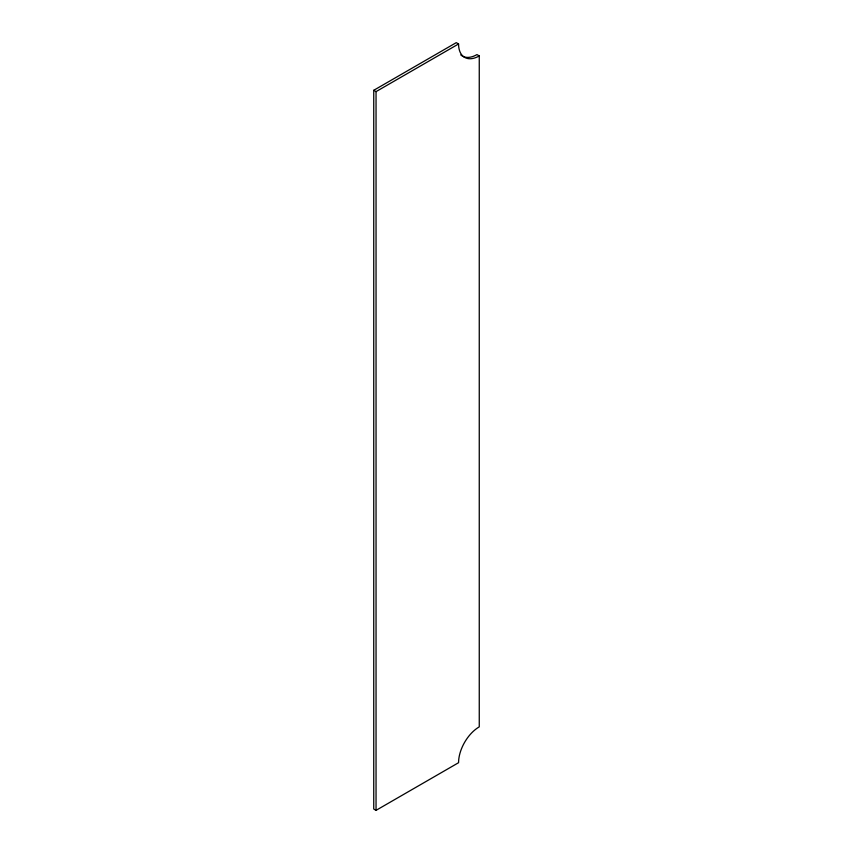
<?xml version="1.0" encoding="UTF-8"?>
<svg xmlns="http://www.w3.org/2000/svg" width="853" height="853" viewBox="0 0 853 853"><rect width="100%" height="100%" fill="white"/><g stroke="black" fill="none" stroke-linecap="round" stroke-linejoin="round"><path stroke-width="1.28" d="M373.742 90.301L456.27 42.65L458.573 43.972A29.258 16.889 -60 0 0 479.258 55.925L479.258 726.863A29.258 16.889 -60 0 0 458.573 762.699L376.045 810.35L373.742 809.028L373.742 90.301L376.045 91.623L458.573 43.972M479.258 55.925L476.955 54.592A29.258 16.889 -60 0 1 460.759 54.912M376.045 91.623L376.045 810.35"/></g></svg>
